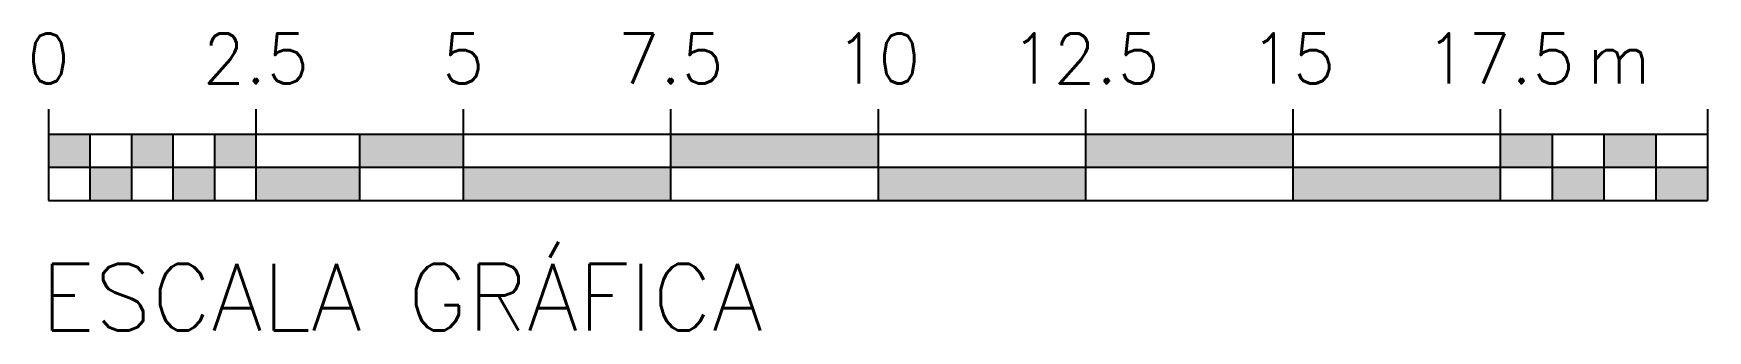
# Model space of a CAD drawing. Header units: millimetres. Extents: x 138.3 to 158.5, y 140.6 to 144.2.
import ezdxf
from ezdxf.enums import TextEntityAlignment as Align

# ---------------------------------------------------------------- set-up
doc = ezdxf.new("R2010")
doc.units = ezdxf.units.MM
doc.header["$LTSCALE"] = 0.02
doc.layers.add('1-Escalas_Gráficas', color=1, linetype='Continuous')
doc.styles.add('r60', font='romans.shx')
doc.styles.add('r80', font='romans.shx')

msp = doc.modelspace()

# ---------------------------------------------------------------- hatches: boundary and pattern name
at = {"layer": '1-Escalas_Gráficas'}
h = msp.add_hatch(color=256, dxfattribs=at)
h.paths.add_polyline_path([(138.995, 142.994), (138.495, 142.994), (138.495, 142.594), (138.995, 142.594)])
h.paths.add_polyline_path([(139.495, 142.594), (138.995, 142.594), (138.995, 142.194), (139.495, 142.194)])
h.paths.add_polyline_path([(139.995, 142.994), (139.495, 142.994), (139.495, 142.594), (139.995, 142.594)])
h.paths.add_polyline_path([(140.495, 142.594), (139.995, 142.594), (139.995, 142.194), (140.495, 142.194)])
h.paths.add_polyline_path([(140.995, 142.994), (140.495, 142.994), (140.495, 142.594), (140.995, 142.594)])
h.paths.add_polyline_path([(142.245, 142.594), (140.995, 142.594), (140.995, 142.194), (142.245, 142.194)])
h.paths.add_polyline_path([(143.495, 142.994), (142.245, 142.994), (142.245, 142.594), (143.495, 142.594)])
h.paths.add_polyline_path([(145.995, 142.594), (143.495, 142.594), (143.495, 142.194), (145.995, 142.194)])
h.paths.add_polyline_path([(148.495, 142.994), (145.995, 142.994), (145.995, 142.594), (148.495, 142.594)])
h.paths.add_polyline_path([(150.995, 142.594), (148.495, 142.594), (148.495, 142.194), (150.995, 142.194)])
h.paths.add_polyline_path([(153.495, 142.994), (150.995, 142.994), (150.995, 142.594), (153.495, 142.594)])
h.paths.add_polyline_path([(155.995, 142.594), (153.495, 142.594), (153.495, 142.194), (155.995, 142.194)])
h.paths.add_polyline_path([(156.62, 142.994), (155.995, 142.994), (155.995, 142.594), (156.62, 142.594)])
h.paths.add_polyline_path([(157.245, 142.594), (156.62, 142.594), (156.62, 142.194), (157.245, 142.194)])
h.paths.add_polyline_path([(157.87, 142.994), (157.245, 142.994), (157.245, 142.594), (157.87, 142.594)])
h.paths.add_polyline_path([(158.495, 142.594), (157.87, 142.594), (157.87, 142.194), (158.495, 142.194)])

# ---------------------------------------------------------------- linework, layer by layer
for p, q in [((138.495, 143.294), (138.495, 142.994)), ((140.995, 143.294), (140.995, 142.194)), ((143.495, 143.294), (143.495, 142.194)), ((145.995, 143.294), (145.995, 142.194)), ((148.495, 143.294), (148.495, 142.194)), ((150.995, 143.294), (150.995, 142.194)), ((153.495, 143.294), (153.495, 142.194)), ((155.995, 143.294), (155.995, 142.194)), ((158.495, 143.294), (158.495, 142.194)), ((138.495, 142.994), (138.495, 142.194)), ((138.495, 142.994), (158.495, 142.994)), ((138.995, 142.994), (138.995, 142.194)), ((139.495, 142.994), (139.495, 142.194)), ((139.995, 142.994), (139.995, 142.194)), ((140.495, 142.994), (140.495, 142.194)), ((142.245, 142.994), (142.245, 142.194)), ((156.62, 142.994), (156.62, 142.194)), ((157.245, 142.994), (157.245, 142.194)), ((157.87, 142.994), (157.87, 142.194)), ((138.495, 142.594), (158.495, 142.594)), ((138.495, 142.194), (158.495, 142.194))]:
    msp.add_line(p, q, dxfattribs=at)

# ---------------------------------------------------------------- texts
at = {"layer": '1-Escalas_Gráficas', "color": 2, "style": 'r60'}
for s, p in [('0', (138.495, 143.605)), ('2.5', (140.995, 143.605)), ('5', (143.495, 143.605)), ('7.5', (145.995, 143.605)), ('10', (148.495, 143.605)), ('12.5', (150.995, 143.605)), ('15', (153.495, 143.605)), ('17.5', (155.995, 143.605)), ('m', (157.429, 143.605))]:
    msp.add_text(s, height=0.6, dxfattribs=at).set_placement(p, align=Align.CENTER)
at = {"layer": '1-Escalas_Gráficas', "color": 2, "style": 'r80'}
msp.add_text('ESCALA GRÁFICA', height=0.8, dxfattribs=at).set_placement((138.402, 140.63))

doc.saveas('drawing.dxf')
